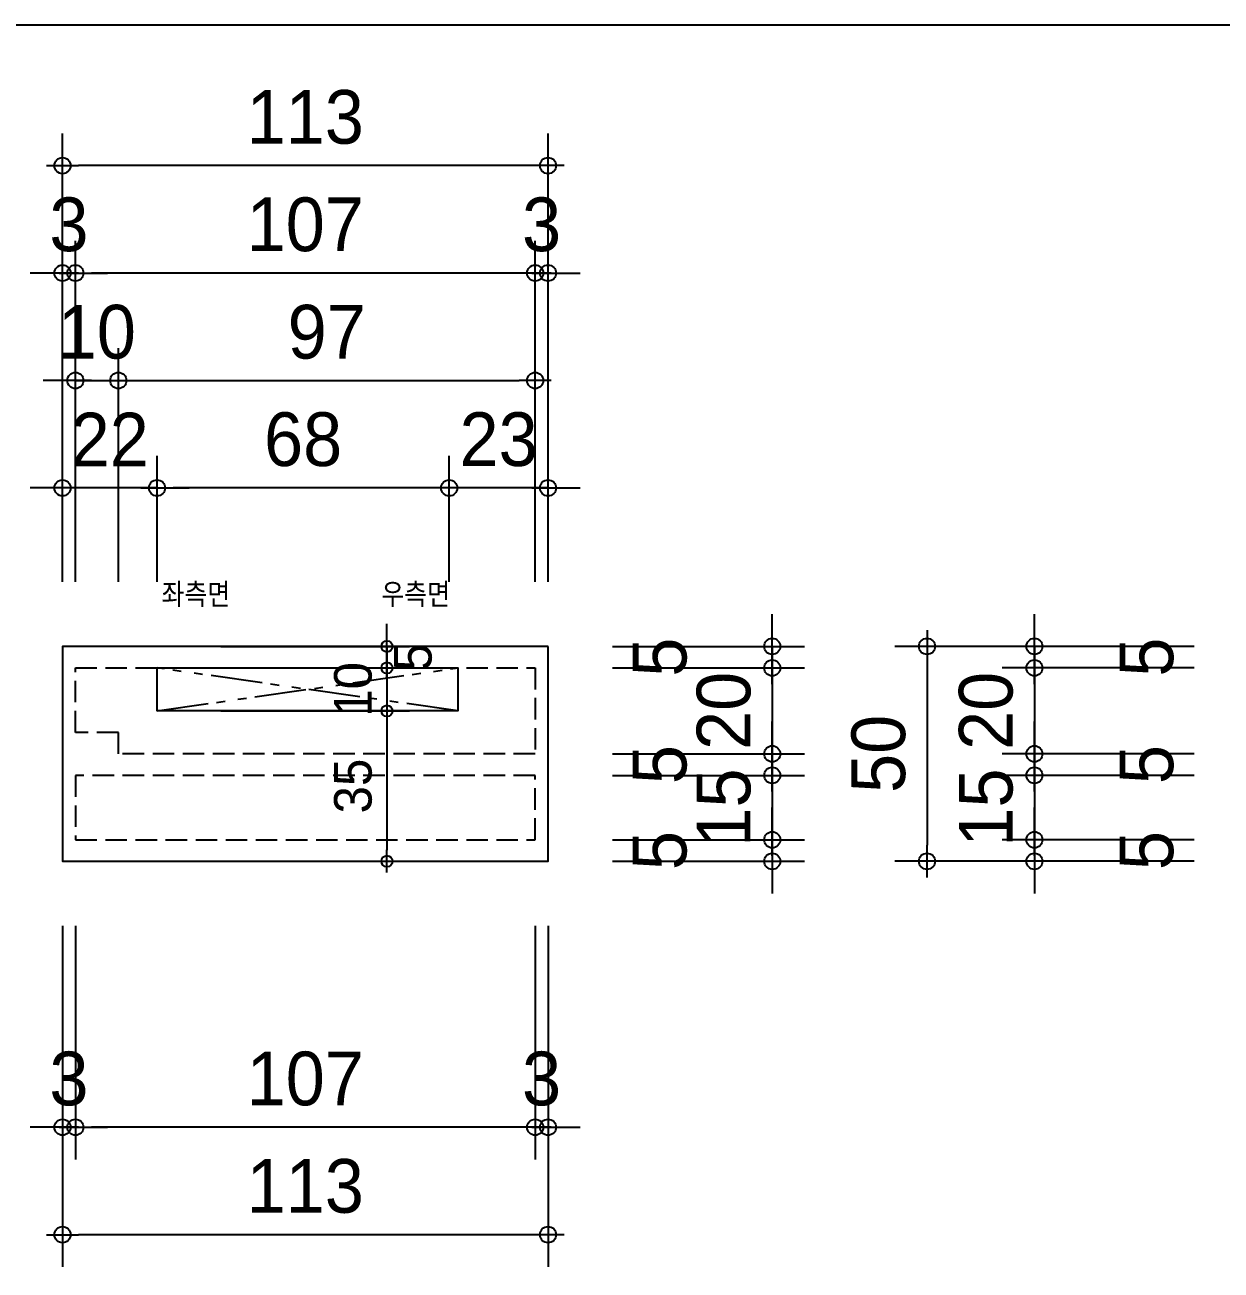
# Model space of a CAD drawing. Header units: millimetres. Extents: x -32584 to -4664, y -30774 to -7942.
# Drawn here: x -5142.5 to -4864.1, y -16691.1 to -16401.4 of the extents above; entities that cross this region are included whole.
import ezdxf
from ezdxf.enums import TextEntityAlignment as Align

# ---------------------------------------------------------------- set-up
doc = ezdxf.new("R2010")
doc.units = ezdxf.units.MM
for name, pattern in [('ANYANG1', [11.5, 6, -1, 1, -1.5, 1, -1]), ('ER-IJ', [6.5, 5, -0.5, 0.5, -0.5]), ('HID3-ER', [7, 5, -2])]:
    doc.linetypes.add(name, pattern=pattern)
doc.layers.get('Defpoints').update_dxf_attribs({"color": 144})
for name, color, linetype in [('AA-WAXM-BRCK', 3, 'Continuous'), ('CONC-ER', 2, 'Continuous'), ('DIM-ER', 221, 'Continuous'), ('ELE-ER', 11, 'Continuous'), ('OPEN-ER', 30, 'ER-IJ'), ('TEXT-ER', 3, 'Continuous')]:
    doc.layers.add(name, color=color, linetype=linetype)
doc.styles.add('ER', font='Dotum.ttf')
doc.dimstyles.new('50 SDIM', dxfattribs={"dimscale": 50, "dimtxt": 2.5, "dimasz": 0.75, "dimexe": 1.5, "dimexo": 1, "dimgap": 1, "dimtad": 1, "dimdec": 1, "dimdsep": 46, "dimlunit": 6, "dimtxsty": 'ER', "dimblk": 'DOT-ER', "dimcen": 1, "dimdle": 3.6, "dimclrd": 256, "dimclre": 256, "dimclrt": 220, "dimadec": 0, "dimazin": 0, "dimtfac": 1, "dimtdec": 1, "dimtix": 1, "dimtmove": 2, "dimatfit": 3, "dimldrblk": 'DOT', "dimfxl": 0, "dimtolj": 1, "dimtzin": 0, "dimlwd": -1, "dimlwe": -1, "dimarcsym": 0})

# ---------------------------------------------------------------- blocks, each defined once
blk = doc.blocks.new('DOT-ER')
at = {"layer": 'DIM-ER'}
blk.add_line((1, 0), (-1, 0), dxfattribs=at)
at = {"layer": 'DIM-ER', "color": 2}
blk.add_circle((0, 0), 0.5, dxfattribs=at)
blk = doc.blocks.new('*D430')
at = {"layer": 'Defpoints', "color": 0, "transparency": 16777216}
for p in [(-4865.38, -16545.98), (-4932.57, -16595.98), (-4865.38, -16595.98)]:
    blk.add_point(p, dxfattribs=at)
at = {"layer": 'DIM-ER', "transparency": 16777216}
for p, q in [((-4870.38, -16545.98), (-4940.07, -16545.98)), ((-4932.57, -16549.73), (-4932.57, -16592.23)), ((-4870.38, -16595.98), (-4940.07, -16595.98))]:
    blk.add_line(p, q, dxfattribs=at)
at = {"layer": 'DIM-ER', "transparency": 16777216, "xscale": 3.75, "yscale": 3.75, "zscale": 3.75}
for p, rotation in [((-4932.57, -16545.98), 90), ((-4932.57, -16595.98), 270)]:
    blk.add_blockref('DOT-ER', p, dxfattribs=dict(at, rotation=rotation))
at = {"layer": 'DIM-ER', "color": 220, "transparency": 16777216, "insert": (-4943.82, -16570.98), "char_height": 12.5, "attachment_point": 5, "rotation": 90, "style": 'ER'}
blk.add_mtext('\\A1;50', dxfattribs=at)
blk = doc.blocks.new('_Dot')
at = {"color": 0, "linetype": 'ByBlock', "lineweight": -2}
blk.add_line((-0.5, 0), (-1, 0), dxfattribs=at)
at = {"color": 0, "linetype": 'ByBlock', "const_width": 0.5}
blk.add_lwpolyline([(-0.25, 0, 1), (0.25, 0, 1)], format="xyb", close=True, dxfattribs=at)
blk = doc.blocks.new('*D431')
at = {"layer": 'Defpoints', "color": 0, "transparency": 16777216}
for p in [(-4865.38, -16590.98), (-4907.57, -16595.98), (-4865.38, -16595.98)]:
    blk.add_point(p, dxfattribs=at)
at = {"layer": 'DIM-ER', "transparency": 16777216}
for p, q in [((-4907.57, -16587.23), (-4907.57, -16583.48)), ((-4870.38, -16590.98), (-4915.07, -16590.98)), ((-4907.57, -16590.98), (-4907.57, -16595.98)), ((-4870.38, -16595.98), (-4915.07, -16595.98)), ((-4907.57, -16599.73), (-4907.57, -16603.48))]:
    blk.add_line(p, q, dxfattribs=at)
at = {"layer": 'DIM-ER', "transparency": 16777216, "xscale": 3.75, "yscale": 3.75, "zscale": 3.75}
for p, rotation in [((-4907.57, -16590.98), 270), ((-4907.57, -16595.98), 90)]:
    blk.add_blockref('DOT-ER', p, dxfattribs=dict(at, rotation=rotation))
at = {"layer": 'DIM-ER', "color": 220, "transparency": 16777216, "insert": (-4881.43, -16593.48), "char_height": 12.5, "attachment_point": 5, "rotation": 90, "style": 'ER'}
blk.add_mtext('\\A1;5', dxfattribs=at)
blk = doc.blocks.new('*D432')
at = {"layer": 'Defpoints', "color": 0, "transparency": 16777216}
for p in [(-4865.38, -16545.98), (-4907.57, -16550.98), (-4865.38, -16550.98)]:
    blk.add_point(p, dxfattribs=at)
at = {"layer": 'DIM-ER', "transparency": 16777216}
for p, q in [((-4907.57, -16542.23), (-4907.57, -16538.48)), ((-4870.38, -16545.98), (-4915.07, -16545.98)), ((-4907.57, -16545.98), (-4907.57, -16550.98)), ((-4870.38, -16550.98), (-4915.07, -16550.98)), ((-4907.57, -16554.73), (-4907.57, -16558.48))]:
    blk.add_line(p, q, dxfattribs=at)
at = {"layer": 'DIM-ER', "transparency": 16777216, "xscale": 3.75, "yscale": 3.75, "zscale": 3.75}
for p, rotation in [((-4907.57, -16545.98), 270), ((-4907.57, -16550.98), 90)]:
    blk.add_blockref('DOT-ER', p, dxfattribs=dict(at, rotation=rotation))
at = {"layer": 'DIM-ER', "color": 220, "transparency": 16777216, "insert": (-4881.43, -16548.48), "char_height": 12.5, "attachment_point": 5, "rotation": 90, "style": 'ER'}
blk.add_mtext('\\A1;5', dxfattribs=at)
blk = doc.blocks.new('*D433')
at = {"layer": 'Defpoints', "color": 0, "transparency": 16777216}
for p in [(-4865.38, -16570.98), (-4907.57, -16575.98), (-4865.38, -16575.98)]:
    blk.add_point(p, dxfattribs=at)
at = {"layer": 'DIM-ER', "transparency": 16777216}
for p, q in [((-4907.57, -16567.23), (-4907.57, -16563.48)), ((-4870.38, -16570.98), (-4915.07, -16570.98)), ((-4907.57, -16570.98), (-4907.57, -16575.98)), ((-4870.38, -16575.98), (-4915.07, -16575.98)), ((-4907.57, -16579.73), (-4907.57, -16583.48))]:
    blk.add_line(p, q, dxfattribs=at)
at = {"layer": 'DIM-ER', "transparency": 16777216, "xscale": 3.75, "yscale": 3.75, "zscale": 3.75}
for p, rotation in [((-4907.57, -16570.98), 270), ((-4907.57, -16575.98), 90)]:
    blk.add_blockref('DOT-ER', p, dxfattribs=dict(at, rotation=rotation))
at = {"layer": 'DIM-ER', "color": 220, "transparency": 16777216, "insert": (-4881.43, -16573.48), "char_height": 12.5, "attachment_point": 5, "rotation": 90, "style": 'ER'}
blk.add_mtext('\\A1;5', dxfattribs=at)
blk = doc.blocks.new('*D434')
at = {"layer": 'Defpoints', "color": 0, "transparency": 16777216}
for p in [(-4865.38, -16575.98), (-4907.57, -16590.98), (-4865.38, -16590.98)]:
    blk.add_point(p, dxfattribs=at)
at = {"layer": 'DIM-ER', "transparency": 16777216}
for p, q in [((-4907.57, -16572.23), (-4907.57, -16568.48)), ((-4870.38, -16575.98), (-4915.07, -16575.98)), ((-4907.57, -16575.98), (-4907.57, -16590.98)), ((-4870.38, -16590.98), (-4915.07, -16590.98)), ((-4907.57, -16594.73), (-4907.57, -16598.48))]:
    blk.add_line(p, q, dxfattribs=at)
at = {"layer": 'DIM-ER', "transparency": 16777216, "xscale": 3.75, "yscale": 3.75, "zscale": 3.75}
for p, rotation in [((-4907.57, -16575.98), 270), ((-4907.57, -16590.98), 90)]:
    blk.add_blockref('DOT-ER', p, dxfattribs=dict(at, rotation=rotation))
at = {"layer": 'DIM-ER', "color": 220, "transparency": 16777216, "insert": (-4918.82, -16583.48), "char_height": 12.5, "attachment_point": 5, "rotation": 90, "style": 'ER'}
blk.add_mtext('\\A1;15', dxfattribs=at)
blk = doc.blocks.new('*D435')
at = {"layer": 'Defpoints', "color": 0, "transparency": 16777216}
for p in [(-4865.38, -16550.98), (-4907.57, -16570.98), (-4865.38, -16570.98)]:
    blk.add_point(p, dxfattribs=at)
at = {"layer": 'DIM-ER', "transparency": 16777216}
for p, q in [((-4907.57, -16547.23), (-4907.57, -16543.48)), ((-4870.38, -16550.98), (-4915.07, -16550.98)), ((-4907.57, -16550.98), (-4907.57, -16570.98)), ((-4870.38, -16570.98), (-4915.07, -16570.98)), ((-4907.57, -16574.73), (-4907.57, -16578.48))]:
    blk.add_line(p, q, dxfattribs=at)
at = {"layer": 'DIM-ER', "transparency": 16777216, "xscale": 3.75, "yscale": 3.75, "zscale": 3.75}
for p, rotation in [((-4907.57, -16550.98), 270), ((-4907.57, -16570.98), 90)]:
    blk.add_blockref('DOT-ER', p, dxfattribs=dict(at, rotation=rotation))
at = {"layer": 'DIM-ER', "color": 220, "transparency": 16777216, "insert": (-4918.82, -16560.98), "char_height": 12.5, "attachment_point": 5, "rotation": 90, "style": 'ER'}
blk.add_mtext('\\A1;20', dxfattribs=at)
blk = doc.blocks.new('*D346')
at = {"layer": 'Defpoints', "color": 0, "transparency": 16777216}
for p in [(-5133.77, -16434.1), (-5133.77, -16535.98), (-5020.77, -16535.98)]:
    blk.add_point(p, dxfattribs=at)
at = {"layer": 'DIM-ER', "transparency": 16777216}
for p, q in [((-5133.77, -16530.98), (-5133.77, -16426.6)), ((-5020.77, -16530.98), (-5020.77, -16426.6)), ((-5024.52, -16434.1), (-5130.02, -16434.1))]:
    blk.add_line(p, q, dxfattribs=at)
at = {"layer": 'DIM-ER', "transparency": 16777216, "xscale": 3.75, "yscale": 3.75, "zscale": 3.75, "rotation": 180}
blk.add_blockref('DOT-ER', (-5133.77, -16434.1), dxfattribs=at)
at = {"layer": 'DIM-ER', "transparency": 16777216, "xscale": 3.75, "yscale": 3.75, "zscale": 3.75}
blk.add_blockref('DOT-ER', (-5020.77, -16434.1), dxfattribs=at)
at = {"layer": 'DIM-ER', "color": 220, "transparency": 16777216, "insert": (-5077.27, -16422.84), "char_height": 12.5, "attachment_point": 5, "style": 'ER'}
blk.add_mtext('\\A1;113', dxfattribs=at)
blk = doc.blocks.new('*D347')
at = {"layer": 'Defpoints', "color": 0, "transparency": 16777216}
for p in [(-5023.77, -16459.1), (-5023.77, -16535.98), (-5020.77, -16535.98)]:
    blk.add_point(p, dxfattribs=at)
at = {"layer": 'DIM-ER', "transparency": 16777216}
for p, q in [((-5023.77, -16530.98), (-5023.77, -16451.6)), ((-5020.77, -16530.98), (-5020.77, -16451.6)), ((-5027.52, -16459.1), (-5031.27, -16459.1)), ((-5020.77, -16459.1), (-5023.77, -16459.1)), ((-5017.02, -16459.1), (-5013.27, -16459.1))]:
    blk.add_line(p, q, dxfattribs=at)
at = {"layer": 'DIM-ER', "transparency": 16777216, "xscale": 3.75, "yscale": 3.75, "zscale": 3.75}
blk.add_blockref('DOT-ER', (-5023.77, -16459.1), dxfattribs=at)
at = {"layer": 'DIM-ER', "transparency": 16777216, "xscale": 3.75, "yscale": 3.75, "zscale": 3.75, "rotation": 180}
blk.add_blockref('DOT-ER', (-5020.77, -16459.1), dxfattribs=at)
at = {"layer": 'DIM-ER', "color": 220, "transparency": 16777216, "insert": (-5022.27, -16447.84), "char_height": 12.5, "attachment_point": 5, "style": 'ER'}
blk.add_mtext('\\A1;3', dxfattribs=at)
blk = doc.blocks.new('*D348')
at = {"layer": 'Defpoints', "color": 0, "transparency": 16777216}
for p in [(-5133.77, -16459.1), (-5133.77, -16535.98), (-5130.77, -16535.98)]:
    blk.add_point(p, dxfattribs=at)
at = {"layer": 'DIM-ER', "transparency": 16777216}
for p, q in [((-5133.77, -16530.98), (-5133.77, -16451.6)), ((-5130.77, -16530.98), (-5130.77, -16451.6)), ((-5137.52, -16459.1), (-5141.27, -16459.1)), ((-5130.77, -16459.1), (-5133.77, -16459.1)), ((-5127.02, -16459.1), (-5123.27, -16459.1))]:
    blk.add_line(p, q, dxfattribs=at)
at = {"layer": 'DIM-ER', "transparency": 16777216, "xscale": 3.75, "yscale": 3.75, "zscale": 3.75}
blk.add_blockref('DOT-ER', (-5133.77, -16459.1), dxfattribs=at)
at = {"layer": 'DIM-ER', "transparency": 16777216, "xscale": 3.75, "yscale": 3.75, "zscale": 3.75, "rotation": 180}
blk.add_blockref('DOT-ER', (-5130.77, -16459.1), dxfattribs=at)
at = {"layer": 'DIM-ER', "color": 220, "transparency": 16777216, "insert": (-5132.27, -16447.84), "char_height": 12.5, "attachment_point": 5, "style": 'ER'}
blk.add_mtext('\\A1;3', dxfattribs=at)
blk = doc.blocks.new('*D349')
at = {"layer": 'Defpoints', "color": 0, "transparency": 16777216}
for p in [(-5130.77, -16459.1), (-5130.77, -16535.98), (-5023.77, -16535.98)]:
    blk.add_point(p, dxfattribs=at)
at = {"layer": 'DIM-ER', "transparency": 16777216}
for p, q in [((-5130.77, -16530.98), (-5130.77, -16451.6)), ((-5023.77, -16530.98), (-5023.77, -16451.6)), ((-5027.52, -16459.1), (-5127.02, -16459.1))]:
    blk.add_line(p, q, dxfattribs=at)
at = {"layer": 'DIM-ER', "transparency": 16777216, "xscale": 3.75, "yscale": 3.75, "zscale": 3.75, "rotation": 180}
blk.add_blockref('DOT-ER', (-5130.77, -16459.1), dxfattribs=at)
at = {"layer": 'DIM-ER', "transparency": 16777216, "xscale": 3.75, "yscale": 3.75, "zscale": 3.75}
blk.add_blockref('DOT-ER', (-5023.77, -16459.1), dxfattribs=at)
at = {"layer": 'DIM-ER', "color": 220, "transparency": 16777216, "insert": (-5077.27, -16447.84), "char_height": 12.5, "attachment_point": 5, "style": 'ER'}
blk.add_mtext('\\A1;107', dxfattribs=at)
blk = doc.blocks.new('*D350')
at = {"layer": 'Defpoints', "color": 0, "transparency": 16777216}
for p in [(-5120.77, -16484.1), (-5130.77, -16535.98), (-5120.77, -16535.98)]:
    blk.add_point(p, dxfattribs=at)
at = {"layer": 'DIM-ER', "transparency": 16777216}
for p, q in [((-5130.77, -16530.98), (-5130.77, -16476.6)), ((-5120.77, -16530.98), (-5120.77, -16476.6)), ((-5134.52, -16484.1), (-5138.27, -16484.1)), ((-5130.77, -16484.1), (-5120.77, -16484.1)), ((-5117.02, -16484.1), (-5113.27, -16484.1))]:
    blk.add_line(p, q, dxfattribs=at)
at = {"layer": 'DIM-ER', "transparency": 16777216, "xscale": 3.75, "yscale": 3.75, "zscale": 3.75}
blk.add_blockref('DOT-ER', (-5130.77, -16484.1), dxfattribs=at)
at = {"layer": 'DIM-ER', "transparency": 16777216, "xscale": 3.75, "yscale": 3.75, "zscale": 3.75, "rotation": 180}
blk.add_blockref('DOT-ER', (-5120.77, -16484.1), dxfattribs=at)
at = {"layer": 'DIM-ER', "color": 220, "transparency": 16777216, "insert": (-5125.77, -16472.84), "char_height": 12.5, "attachment_point": 5, "style": 'ER'}
blk.add_mtext('\\A1;10', dxfattribs=at)
blk = doc.blocks.new('*D351')
at = {"layer": 'Defpoints', "color": 0, "transparency": 16777216}
for p in [(-5023.77, -16484.1), (-5120.77, -16535.98), (-5023.77, -16535.98)]:
    blk.add_point(p, dxfattribs=at)
at = {"layer": 'DIM-ER', "transparency": 16777216}
for p, q in [((-5120.77, -16530.98), (-5120.77, -16476.6)), ((-5023.77, -16530.98), (-5023.77, -16476.6)), ((-5117.02, -16484.1), (-5027.52, -16484.1))]:
    blk.add_line(p, q, dxfattribs=at)
at = {"layer": 'DIM-ER', "transparency": 16777216, "xscale": 3.75, "yscale": 3.75, "zscale": 3.75, "rotation": 180}
blk.add_blockref('DOT-ER', (-5120.77, -16484.1), dxfattribs=at)
at = {"layer": 'DIM-ER', "transparency": 16777216, "xscale": 3.75, "yscale": 3.75, "zscale": 3.75}
blk.add_blockref('DOT-ER', (-5023.77, -16484.1), dxfattribs=at)
at = {"layer": 'DIM-ER', "color": 220, "transparency": 16777216, "insert": (-5072.27, -16472.84), "char_height": 12.5, "attachment_point": 5, "style": 'ER'}
blk.add_mtext('\\A1;97', dxfattribs=at)
blk = doc.blocks.new('*D322')
at = {"layer": 'Defpoints', "color": 0, "transparency": 16777216}
for p in [(-5010.77, -16590.98), (-5010.77, -16595.98), (-4968.58, -16595.98)]:
    blk.add_point(p, dxfattribs=at)
at = {"layer": 'DIM-ER', "transparency": 16777216}
for p, q in [((-4968.58, -16587.23), (-4968.58, -16583.48)), ((-5005.77, -16590.98), (-4961.08, -16590.98)), ((-4968.58, -16590.98), (-4968.58, -16595.98)), ((-5005.77, -16595.98), (-4961.08, -16595.98)), ((-4968.58, -16599.73), (-4968.58, -16603.48))]:
    blk.add_line(p, q, dxfattribs=at)
at = {"layer": 'DIM-ER', "transparency": 16777216, "xscale": 3.75, "yscale": 3.75, "zscale": 3.75}
for p, rotation in [((-4968.58, -16590.98), 270), ((-4968.58, -16595.98), 90)]:
    blk.add_blockref('DOT-ER', p, dxfattribs=dict(at, rotation=rotation))
at = {"layer": 'DIM-ER', "color": 220, "transparency": 16777216, "insert": (-4994.71, -16593.48), "char_height": 12.5, "attachment_point": 5, "rotation": 90, "style": 'ER'}
blk.add_mtext('\\A1;5', dxfattribs=at)
blk = doc.blocks.new('*D323')
at = {"layer": 'Defpoints', "color": 0, "transparency": 16777216}
for p in [(-5010.77, -16545.98), (-5010.77, -16550.98), (-4968.58, -16550.98)]:
    blk.add_point(p, dxfattribs=at)
at = {"layer": 'DIM-ER', "transparency": 16777216}
for p, q in [((-4968.58, -16542.23), (-4968.58, -16538.48)), ((-5005.77, -16545.98), (-4961.08, -16545.98)), ((-4968.58, -16545.98), (-4968.58, -16550.98)), ((-5005.77, -16550.98), (-4961.08, -16550.98)), ((-4968.58, -16554.73), (-4968.58, -16558.48))]:
    blk.add_line(p, q, dxfattribs=at)
at = {"layer": 'DIM-ER', "transparency": 16777216, "xscale": 3.75, "yscale": 3.75, "zscale": 3.75}
for p, rotation in [((-4968.58, -16545.98), 270), ((-4968.58, -16550.98), 90)]:
    blk.add_blockref('DOT-ER', p, dxfattribs=dict(at, rotation=rotation))
at = {"layer": 'DIM-ER', "color": 220, "transparency": 16777216, "insert": (-4994.71, -16548.48), "char_height": 12.5, "attachment_point": 5, "rotation": 90, "style": 'ER'}
blk.add_mtext('\\A1;5', dxfattribs=at)
blk = doc.blocks.new('*D324')
at = {"layer": 'Defpoints', "color": 0, "transparency": 16777216}
for p in [(-5010.77, -16570.98), (-5010.77, -16575.98), (-4968.58, -16575.98)]:
    blk.add_point(p, dxfattribs=at)
at = {"layer": 'DIM-ER', "transparency": 16777216}
for p, q in [((-4968.58, -16567.23), (-4968.58, -16563.48)), ((-5005.77, -16570.98), (-4961.08, -16570.98)), ((-4968.58, -16570.98), (-4968.58, -16575.98)), ((-5005.77, -16575.98), (-4961.08, -16575.98)), ((-4968.58, -16579.73), (-4968.58, -16583.48))]:
    blk.add_line(p, q, dxfattribs=at)
at = {"layer": 'DIM-ER', "transparency": 16777216, "xscale": 3.75, "yscale": 3.75, "zscale": 3.75}
for p, rotation in [((-4968.58, -16570.98), 270), ((-4968.58, -16575.98), 90)]:
    blk.add_blockref('DOT-ER', p, dxfattribs=dict(at, rotation=rotation))
at = {"layer": 'DIM-ER', "color": 220, "transparency": 16777216, "insert": (-4994.71, -16573.48), "char_height": 12.5, "attachment_point": 5, "rotation": 90, "style": 'ER'}
blk.add_mtext('\\A1;5', dxfattribs=at)
blk = doc.blocks.new('*D325')
at = {"layer": 'Defpoints', "color": 0, "transparency": 16777216}
for p in [(-5010.77, -16575.98), (-5010.77, -16590.98), (-4968.58, -16590.98)]:
    blk.add_point(p, dxfattribs=at)
at = {"layer": 'DIM-ER', "transparency": 16777216}
for p, q in [((-4968.58, -16572.23), (-4968.58, -16568.48)), ((-5005.77, -16575.98), (-4961.08, -16575.98)), ((-4968.58, -16575.98), (-4968.58, -16590.98)), ((-5005.77, -16590.98), (-4961.08, -16590.98)), ((-4968.58, -16594.73), (-4968.58, -16598.48))]:
    blk.add_line(p, q, dxfattribs=at)
at = {"layer": 'DIM-ER', "transparency": 16777216, "xscale": 3.75, "yscale": 3.75, "zscale": 3.75}
for p, rotation in [((-4968.58, -16575.98), 270), ((-4968.58, -16590.98), 90)]:
    blk.add_blockref('DOT-ER', p, dxfattribs=dict(at, rotation=rotation))
at = {"layer": 'DIM-ER', "color": 220, "transparency": 16777216, "insert": (-4979.84, -16583.48), "char_height": 12.5, "attachment_point": 5, "rotation": 90, "style": 'ER'}
blk.add_mtext('\\A1;15', dxfattribs=at)
blk = doc.blocks.new('*D326')
at = {"layer": 'Defpoints', "color": 0, "transparency": 16777216}
for p in [(-5010.77, -16550.98), (-5010.77, -16570.98), (-4968.58, -16570.98)]:
    blk.add_point(p, dxfattribs=at)
at = {"layer": 'DIM-ER', "transparency": 16777216}
for p, q in [((-4968.58, -16547.23), (-4968.58, -16543.48)), ((-5005.77, -16550.98), (-4961.08, -16550.98)), ((-4968.58, -16550.98), (-4968.58, -16570.98)), ((-5005.77, -16570.98), (-4961.08, -16570.98)), ((-4968.58, -16574.73), (-4968.58, -16578.48))]:
    blk.add_line(p, q, dxfattribs=at)
at = {"layer": 'DIM-ER', "transparency": 16777216, "xscale": 3.75, "yscale": 3.75, "zscale": 3.75}
for p, rotation in [((-4968.58, -16550.98), 270), ((-4968.58, -16570.98), 90)]:
    blk.add_blockref('DOT-ER', p, dxfattribs=dict(at, rotation=rotation))
at = {"layer": 'DIM-ER', "color": 220, "transparency": 16777216, "insert": (-4979.84, -16560.98), "char_height": 12.5, "attachment_point": 5, "rotation": 90, "style": 'ER'}
blk.add_mtext('\\A1;20', dxfattribs=at)
blk = doc.blocks.new('*D327')
at = {"layer": 'Defpoints', "color": 0, "transparency": 16777216}
for p in [(-5133.77, -16605.98), (-5020.77, -16605.98), (-5133.77, -16682.87)]:
    blk.add_point(p, dxfattribs=at)
at = {"layer": 'DIM-ER', "transparency": 16777216}
for p, q in [((-5133.77, -16610.98), (-5133.77, -16690.37)), ((-5020.77, -16610.98), (-5020.77, -16690.37)), ((-5024.52, -16682.87), (-5130.02, -16682.87))]:
    blk.add_line(p, q, dxfattribs=at)
at = {"layer": 'DIM-ER', "transparency": 16777216, "xscale": 3.75, "yscale": 3.75, "zscale": 3.75, "rotation": 180}
blk.add_blockref('DOT-ER', (-5133.77, -16682.87), dxfattribs=at)
at = {"layer": 'DIM-ER', "transparency": 16777216, "xscale": 3.75, "yscale": 3.75, "zscale": 3.75}
blk.add_blockref('DOT-ER', (-5020.77, -16682.87), dxfattribs=at)
at = {"layer": 'DIM-ER', "color": 220, "transparency": 16777216, "insert": (-5077.27, -16671.61), "char_height": 12.5, "attachment_point": 5, "style": 'ER'}
blk.add_mtext('\\A1;113', dxfattribs=at)
blk = doc.blocks.new('*D328')
at = {"layer": 'Defpoints', "color": 0, "transparency": 16777216}
for p in [(-5023.77, -16605.98), (-5020.77, -16605.98), (-5023.77, -16657.87)]:
    blk.add_point(p, dxfattribs=at)
at = {"layer": 'DIM-ER', "transparency": 16777216}
for p, q in [((-5023.77, -16610.98), (-5023.77, -16665.37)), ((-5020.77, -16610.98), (-5020.77, -16665.37)), ((-5027.52, -16657.87), (-5031.27, -16657.87)), ((-5020.77, -16657.87), (-5023.77, -16657.87)), ((-5017.02, -16657.87), (-5013.27, -16657.87))]:
    blk.add_line(p, q, dxfattribs=at)
at = {"layer": 'DIM-ER', "transparency": 16777216, "xscale": 3.75, "yscale": 3.75, "zscale": 3.75}
blk.add_blockref('DOT-ER', (-5023.77, -16657.87), dxfattribs=at)
at = {"layer": 'DIM-ER', "transparency": 16777216, "xscale": 3.75, "yscale": 3.75, "zscale": 3.75, "rotation": 180}
blk.add_blockref('DOT-ER', (-5020.77, -16657.87), dxfattribs=at)
at = {"layer": 'DIM-ER', "color": 220, "transparency": 16777216, "insert": (-5022.27, -16646.61), "char_height": 12.5, "attachment_point": 5, "style": 'ER'}
blk.add_mtext('\\A1;3', dxfattribs=at)
blk = doc.blocks.new('*D329')
at = {"layer": 'Defpoints', "color": 0, "transparency": 16777216}
for p in [(-5133.77, -16605.98), (-5130.77, -16605.98), (-5133.77, -16657.87)]:
    blk.add_point(p, dxfattribs=at)
at = {"layer": 'DIM-ER', "transparency": 16777216}
for p, q in [((-5133.77, -16610.98), (-5133.77, -16665.37)), ((-5130.77, -16610.98), (-5130.77, -16665.37)), ((-5137.52, -16657.87), (-5141.27, -16657.87)), ((-5130.77, -16657.87), (-5133.77, -16657.87)), ((-5127.02, -16657.87), (-5123.27, -16657.87))]:
    blk.add_line(p, q, dxfattribs=at)
at = {"layer": 'DIM-ER', "transparency": 16777216, "xscale": 3.75, "yscale": 3.75, "zscale": 3.75}
blk.add_blockref('DOT-ER', (-5133.77, -16657.87), dxfattribs=at)
at = {"layer": 'DIM-ER', "transparency": 16777216, "xscale": 3.75, "yscale": 3.75, "zscale": 3.75, "rotation": 180}
blk.add_blockref('DOT-ER', (-5130.77, -16657.87), dxfattribs=at)
at = {"layer": 'DIM-ER', "color": 220, "transparency": 16777216, "insert": (-5132.27, -16646.61), "char_height": 12.5, "attachment_point": 5, "style": 'ER'}
blk.add_mtext('\\A1;3', dxfattribs=at)
blk = doc.blocks.new('*D330')
at = {"layer": 'Defpoints', "color": 0, "transparency": 16777216}
for p in [(-5130.77, -16605.98), (-5023.77, -16605.98), (-5130.77, -16657.87)]:
    blk.add_point(p, dxfattribs=at)
at = {"layer": 'DIM-ER', "transparency": 16777216}
for p, q in [((-5130.77, -16610.98), (-5130.77, -16665.37)), ((-5023.77, -16610.98), (-5023.77, -16665.37)), ((-5027.52, -16657.87), (-5127.02, -16657.87))]:
    blk.add_line(p, q, dxfattribs=at)
at = {"layer": 'DIM-ER', "transparency": 16777216, "xscale": 3.75, "yscale": 3.75, "zscale": 3.75, "rotation": 180}
blk.add_blockref('DOT-ER', (-5130.77, -16657.87), dxfattribs=at)
at = {"layer": 'DIM-ER', "transparency": 16777216, "xscale": 3.75, "yscale": 3.75, "zscale": 3.75}
blk.add_blockref('DOT-ER', (-5023.77, -16657.87), dxfattribs=at)
at = {"layer": 'DIM-ER', "color": 220, "transparency": 16777216, "insert": (-5077.27, -16646.61), "char_height": 12.5, "attachment_point": 5, "style": 'ER'}
blk.add_mtext('\\A1;107', dxfattribs=at)
blk = doc.blocks.new('*D352')
at = {"layer": 'Defpoints', "color": 0, "transparency": 16777216}
for p in [(-5043.77, -16509.1), (-5043.77, -16535.98), (-5020.77, -16535.98)]:
    blk.add_point(p, dxfattribs=at)
at = {"layer": 'DIM-ER', "transparency": 16777216}
for p, q in [((-5043.77, -16530.98), (-5043.77, -16501.6)), ((-5020.77, -16530.98), (-5020.77, -16501.6)), ((-5047.52, -16509.1), (-5051.27, -16509.1)), ((-5020.77, -16509.1), (-5043.77, -16509.1)), ((-5017.02, -16509.1), (-5013.27, -16509.1))]:
    blk.add_line(p, q, dxfattribs=at)
at = {"layer": 'DIM-ER', "transparency": 16777216, "xscale": 3.75, "yscale": 3.75, "zscale": 3.75}
blk.add_blockref('DOT-ER', (-5043.77, -16509.1), dxfattribs=at)
at = {"layer": 'DIM-ER', "transparency": 16777216, "xscale": 3.75, "yscale": 3.75, "zscale": 3.75, "rotation": 180}
blk.add_blockref('DOT-ER', (-5020.77, -16509.1), dxfattribs=at)
at = {"layer": 'DIM-ER', "color": 220, "transparency": 16777216, "insert": (-5032.27, -16497.84), "char_height": 12.5, "attachment_point": 5, "style": 'ER'}
blk.add_mtext('\\A1;23', dxfattribs=at)
blk = doc.blocks.new('*D353')
at = {"layer": 'Defpoints', "color": 0, "transparency": 16777216}
for p in [(-5111.77, -16509.1), (-5111.77, -16535.98), (-5043.77, -16535.98)]:
    blk.add_point(p, dxfattribs=at)
at = {"layer": 'DIM-ER', "transparency": 16777216}
for p, q in [((-5111.77, -16530.98), (-5111.77, -16501.6)), ((-5043.77, -16530.98), (-5043.77, -16501.6)), ((-5047.52, -16509.1), (-5108.02, -16509.1))]:
    blk.add_line(p, q, dxfattribs=at)
at = {"layer": 'DIM-ER', "transparency": 16777216, "xscale": 3.75, "yscale": 3.75, "zscale": 3.75, "rotation": 180}
blk.add_blockref('DOT-ER', (-5111.77, -16509.1), dxfattribs=at)
at = {"layer": 'DIM-ER', "transparency": 16777216, "xscale": 3.75, "yscale": 3.75, "zscale": 3.75}
blk.add_blockref('DOT-ER', (-5043.77, -16509.1), dxfattribs=at)
at = {"layer": 'DIM-ER', "color": 220, "transparency": 16777216, "insert": (-5077.77, -16497.84), "char_height": 12.5, "attachment_point": 5, "style": 'ER'}
blk.add_mtext('\\A1;68', dxfattribs=at)
blk = doc.blocks.new('*D354')
at = {"layer": 'Defpoints', "color": 0, "transparency": 16777216}
for p in [(-5133.77, -16509.1), (-5133.77, -16535.98), (-5111.77, -16535.98)]:
    blk.add_point(p, dxfattribs=at)
at = {"layer": 'DIM-ER', "transparency": 16777216}
for p, q in [((-5133.77, -16530.98), (-5133.77, -16501.6)), ((-5111.77, -16530.98), (-5111.77, -16501.6)), ((-5137.52, -16509.1), (-5141.27, -16509.1)), ((-5111.77, -16509.1), (-5133.77, -16509.1)), ((-5108.02, -16509.1), (-5104.27, -16509.1))]:
    blk.add_line(p, q, dxfattribs=at)
at = {"layer": 'DIM-ER', "transparency": 16777216, "xscale": 3.75, "yscale": 3.75, "zscale": 3.75}
blk.add_blockref('DOT-ER', (-5133.77, -16509.1), dxfattribs=at)
at = {"layer": 'DIM-ER', "transparency": 16777216, "xscale": 3.75, "yscale": 3.75, "zscale": 3.75, "rotation": 180}
blk.add_blockref('DOT-ER', (-5111.77, -16509.1), dxfattribs=at)
at = {"layer": 'DIM-ER', "color": 220, "transparency": 16777216, "insert": (-5122.77, -16497.85), "char_height": 12.5, "attachment_point": 5, "style": 'ER'}
blk.add_mtext('\\A1;22', dxfattribs=at)
blk = doc.blocks.new('*D379')
at = {"layer": 'Defpoints', "color": 0, "transparency": 16777216}
for p in [(-5100.44, -16550.98), (-5100.44, -16560.98), (-5058.25, -16560.98)]:
    blk.add_point(p, dxfattribs=at)
at = {"layer": 'DIM-ER', "transparency": 16777216}
for p, q in [((-5058.25, -16548.36), (-5058.25, -16545.73)), ((-5096.94, -16550.98), (-5053, -16550.98)), ((-5058.25, -16550.98), (-5058.25, -16560.98)), ((-5096.94, -16560.98), (-5053, -16560.98)), ((-5058.25, -16563.61), (-5058.25, -16566.23))]:
    blk.add_line(p, q, dxfattribs=at)
at = {"layer": 'DIM-ER', "transparency": 16777216, "xscale": 2.625, "yscale": 2.625, "zscale": 2.625}
for p, rotation in [((-5058.25, -16550.98), 270), ((-5058.25, -16560.98), 90)]:
    blk.add_blockref('DOT-ER', p, dxfattribs=dict(at, rotation=rotation))
at = {"layer": 'DIM-ER', "color": 220, "transparency": 16777216, "insert": (-5066.13, -16555.98), "char_height": 8.75, "attachment_point": 5, "rotation": 90, "style": 'ER'}
blk.add_mtext('\\A1;10', dxfattribs=at)
blk = doc.blocks.new('*D380')
at = {"layer": 'Defpoints', "color": 0, "transparency": 16777216}
for p in [(-5100.44, -16560.98), (-5100.44, -16595.98), (-5058.25, -16595.98)]:
    blk.add_point(p, dxfattribs=at)
at = {"layer": 'DIM-ER', "transparency": 16777216}
for p, q in [((-5096.94, -16560.98), (-5053, -16560.98)), ((-5058.25, -16563.61), (-5058.25, -16593.36)), ((-5096.94, -16595.98), (-5053, -16595.98))]:
    blk.add_line(p, q, dxfattribs=at)
at = {"layer": 'DIM-ER', "transparency": 16777216, "xscale": 2.625, "yscale": 2.625, "zscale": 2.625}
for p, rotation in [((-5058.25, -16560.98), 90), ((-5058.25, -16595.98), 270)]:
    blk.add_blockref('DOT-ER', p, dxfattribs=dict(at, rotation=rotation))
at = {"layer": 'DIM-ER', "color": 220, "transparency": 16777216, "insert": (-5066.13, -16578.48), "char_height": 8.75, "attachment_point": 5, "rotation": 90, "style": 'ER'}
blk.add_mtext('\\A1;35', dxfattribs=at)
blk = doc.blocks.new('*D384')
at = {"layer": 'Defpoints', "color": 0, "transparency": 16777216}
for p in [(-5100.44, -16545.98), (-5100.44, -16550.98), (-5058.25, -16550.98)]:
    blk.add_point(p, dxfattribs=at)
at = {"layer": 'DIM-ER', "transparency": 16777216}
for p, q in [((-5058.25, -16543.36), (-5058.25, -16540.73)), ((-5096.94, -16545.98), (-5053, -16545.98)), ((-5058.25, -16545.98), (-5058.25, -16550.98)), ((-5096.94, -16550.98), (-5053, -16550.98)), ((-5058.25, -16553.61), (-5058.25, -16556.23))]:
    blk.add_line(p, q, dxfattribs=at)
at = {"layer": 'DIM-ER', "transparency": 16777216, "xscale": 2.625, "yscale": 2.625, "zscale": 2.625}
for p, rotation in [((-5058.25, -16545.98), 270), ((-5058.25, -16550.98), 90)]:
    blk.add_blockref('DOT-ER', p, dxfattribs=dict(at, rotation=rotation))
at = {"layer": 'DIM-ER', "color": 220, "transparency": 16777216, "insert": (-5052.17, -16548.48), "char_height": 8.75, "attachment_point": 5, "rotation": 90, "style": 'ER'}
blk.add_mtext('\\A1;5', dxfattribs=at)

msp = doc.modelspace()

# ---------------------------------------------------------------- linework, layer by layer
at = {"layer": 'AA-WAXM-BRCK'}
for points in [[(-5557.16, -16401.35), (-4664.17, -16401.35), (-4664.17, -16986.83), (-5557.16, -16986.83)], [(-5111.77, -16550.98), (-5041.77, -16550.98), (-5041.77, -16560.98), (-5111.77, -16560.98)]]:
    msp.add_lwpolyline(points, close=True, dxfattribs=at)
at = {"layer": 'CONC-ER'}
msp.add_lwpolyline([(-5020.77, -16545.98), (-5133.77, -16545.98), (-5133.77, -16595.98), (-5020.77, -16595.98)], close=True, dxfattribs=at)
at = {"layer": 'ELE-ER', "linetype": 'HID3-ER'}
msp.add_line((-5023.77, -16575.98), (-5130.77, -16575.98), dxfattribs=at)
for points in [[(-5130.77, -16565.98), (-5130.77, -16550.98), (-5023.77, -16550.98), (-5023.77, -16570.98), (-5120.77, -16570.98), (-5120.77, -16565.98), (-5130.77, -16565.98)], [(-5130.77, -16575.98), (-5130.77, -16590.98), (-5023.77, -16590.98), (-5023.77, -16575.98)]]:
    msp.add_lwpolyline(points, dxfattribs=at)
at = {"layer": 'OPEN-ER', "linetype": 'ANYANG1', "ltscale": 2}
for p, q in [((-5111.77, -16560.98), (-5041.77, -16550.98)), ((-5041.77, -16560.98), (-5111.77, -16550.98))]:
    msp.add_line(p, q, dxfattribs=at)
at = {"layer": 'TEXT-ER', "color": 225, "linetype": 'Continuous'}
for points in [[(-5131.66, -16537.81, 0, 3, 0), (-5125.66, -16537.81, 0, 0, 0), (-5079.8, -16537.81, 0, 0, 0)], [(-5022.87, -16537.81, 0, 3, 0), (-5028.87, -16537.81, 0, 0, 0), (-5074.73, -16537.81, 0, 0, 0)]]:
    msp.add_lwpolyline(points, format="xyseb", dxfattribs=at)

# ---------------------------------------------------------------- texts
at = {"layer": 'TEXT-ER', "color": 3, "linetype": 'Continuous', "style": 'ER', "width": 0.85}
for s, rotation, p in [('좌측면', 0, (-5102.73, -16533.81, 0)), ('우측면', 360, (-5051.57, -16533.81, 0))]:
    msp.add_text(s, height=5, rotation=rotation, dxfattribs=at).set_placement(p, align=Align.MIDDLE_CENTER)

# ---------------------------------------------------------------- dimensions: what is measured, and where the dimension line sits
at = {"layer": 'DIM-ER'}
for base, p1, p2, picture, middle in [((-5133.77, -16434.1), (-5020.77, -16535.98), (-5133.77, -16535.98), '*D346', (-5077.27, -16422.84)), ((-5133.77, -16459.1), (-5130.77, -16535.98), (-5133.77, -16535.98), '*D348', (-5132.27, -16447.84)), ((-5130.77, -16459.1), (-5023.77, -16535.98), (-5130.77, -16535.98), '*D349', (-5077.27, -16447.84)), ((-5023.77, -16459.1), (-5020.77, -16535.98), (-5023.77, -16535.98), '*D347', (-5022.27, -16447.84)), ((-5133.77, -16509.1), (-5111.77, -16535.98), (-5133.77, -16535.98), '*D354', (-5122.77, -16497.85)), ((-5111.77, -16509.1), (-5043.77, -16535.98), (-5111.77, -16535.98), '*D353', (-5077.77, -16497.84)), ((-5043.77, -16509.1), (-5020.77, -16535.98), (-5043.77, -16535.98), '*D352', (-5032.27, -16497.84)), ((-5133.77, -16657.87), (-5130.77, -16605.98), (-5133.77, -16605.98), '*D329', (-5132.27, -16646.61)), ((-5133.77, -16682.87), (-5020.77, -16605.98), (-5133.77, -16605.98), '*D327', (-5077.27, -16671.61)), ((-5130.77, -16657.87), (-5023.77, -16605.98), (-5130.77, -16605.98), '*D330', (-5077.27, -16646.61)), ((-5023.77, -16657.87), (-5020.77, -16605.98), (-5023.77, -16605.98), '*D328', (-5022.27, -16646.61))]:
    dim = msp.add_linear_dim(base=base, p1=p1, p2=p2, dimstyle='50 SDIM', override={"dimscale": 5}, dxfattribs=at)
    dim.commit()
    dim.dimension.update_dxf_attribs({"geometry": picture, "text_midpoint": middle})
for base, p1, p2, angle, override, picture, middle in [((-5120.77, -16484.1), (-5130.77, -16535.98), (-5120.77, -16535.98), 180, {"dimscale": 5}, '*D350', (-5125.77, -16472.84)), ((-5023.77, -16484.1), (-5120.77, -16535.98), (-5023.77, -16535.98), 180, {"dimscale": 5}, '*D351', (-5072.27, -16472.84)), ((-4932.57, -16595.98), (-4865.38, -16545.98), (-4865.38, -16595.98), 90, {"dimscale": 5}, '*D430', (-4943.82, -16570.98)), ((-4968.58, -16570.98), (-5010.77, -16550.98), (-5010.77, -16570.98), 90, {"dimscale": 5}, '*D326', (-4979.84, -16560.98)), ((-4907.57, -16570.98), (-4865.38, -16550.98), (-4865.38, -16570.98), 90, {"dimscale": 5}, '*D435', (-4918.82, -16560.98)), ((-5058.25, -16560.98), (-5100.44, -16550.98), (-5100.44, -16560.98), 90, {"dimscale": 3.5}, '*D379', (-5066.13, -16555.98)), ((-5058.25, -16595.98), (-5100.44, -16560.98), (-5100.44, -16595.98), 90, {"dimscale": 3.5}, '*D380', (-5066.13, -16578.48)), ((-4968.58, -16590.98), (-5010.77, -16575.98), (-5010.77, -16590.98), 90, {"dimscale": 5}, '*D325', (-4979.84, -16583.48)), ((-4907.57, -16590.98), (-4865.38, -16575.98), (-4865.38, -16590.98), 90, {"dimscale": 5}, '*D434', (-4918.82, -16583.48))]:
    dim = msp.add_linear_dim(base=base, p1=p1, p2=p2, angle=angle, dimstyle='50 SDIM', override=override, dxfattribs=at)
    dim.commit()
    dim.dimension.update_dxf_attribs({"geometry": picture, "text_midpoint": middle})
for base, p1, p2, override, picture, middle in [((-4968.58, -16550.98), (-5010.77, -16545.98), (-5010.77, -16550.98), {"dimscale": 5}, '*D323', (-4994.71, -16548.48)), ((-4907.57, -16550.98), (-4865.38, -16545.98), (-4865.38, -16550.98), {"dimscale": 5}, '*D432', (-4881.43, -16548.48)), ((-5058.25, -16550.98), (-5100.44, -16545.98), (-5100.44, -16550.98), {"dimscale": 3.5}, '*D384', (-5052.17, -16548.48)), ((-4968.58, -16575.98), (-5010.77, -16570.98), (-5010.77, -16575.98), {"dimscale": 5}, '*D324', (-4994.71, -16573.48)), ((-4907.57, -16575.98), (-4865.38, -16570.98), (-4865.38, -16575.98), {"dimscale": 5}, '*D433', (-4881.43, -16573.48)), ((-4968.58, -16595.98), (-5010.77, -16590.98), (-5010.77, -16595.98), {"dimscale": 5}, '*D322', (-4994.71, -16593.48)), ((-4907.57, -16595.98), (-4865.38, -16590.98), (-4865.38, -16595.98), {"dimscale": 5}, '*D431', (-4881.43, -16593.48))]:
    dim = msp.add_linear_dim(base=base, p1=p1, p2=p2, angle=90, dimstyle='50 SDIM', override=override, dxfattribs=at)
    dim.commit()
    dim.dimension.update_dxf_attribs({"geometry": picture, "text_midpoint": middle, "dimtype": 160})

doc.saveas('drawing.dxf')
